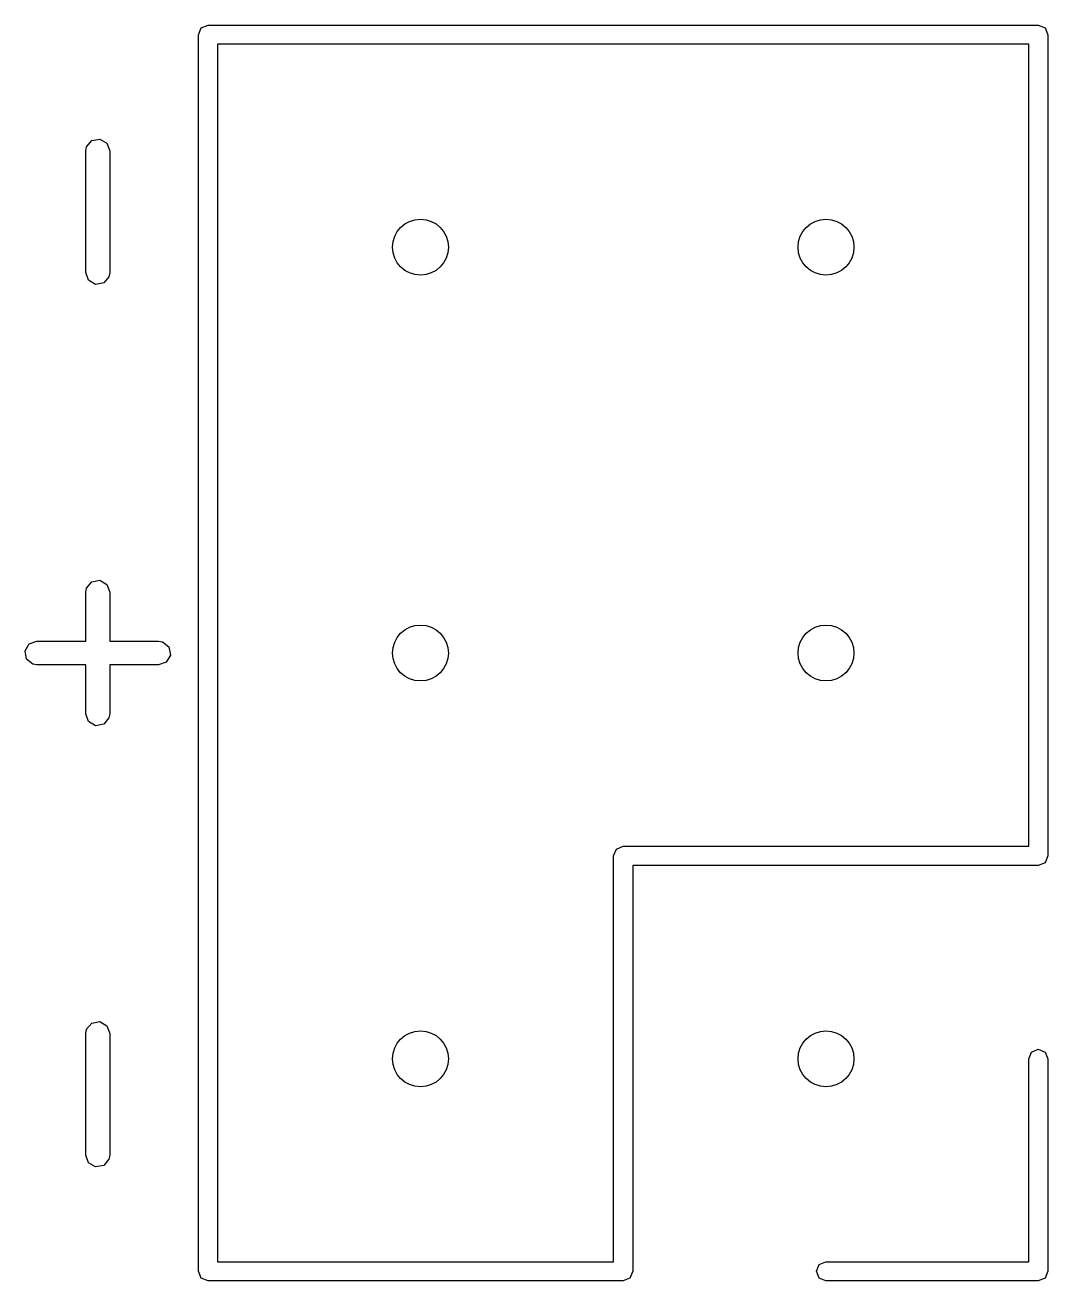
# Model space of a CAD drawing. Extents: x 0.22 to 1.79, y 0.29 to 2.17.
# Drawn here: x 0.2198 to 0.472, y 1.5065 to 1.8159 of the extents above; entities that cross this region are included whole.
import ezdxf

# ---------------------------------------------------------------- set-up
doc = ezdxf.new("R2010")
doc.units = 0
doc.header["$MEASUREMENT"] = 0
doc.layers.add('BLACK', color=7, linetype='CONTINUOUS')

msp = doc.modelspace()

# ---------------------------------------------------------------- linework, layer by layer
at = {"layer": 'BLACK', "linetype": 'CONTINUOUS'}
for p, q in [((0.262598, 1.81358), (0.26329, 1.81525)), ((0.262598, 1.50886), (0.262598, 1.81358)), ((0.26329, 1.81525), (0.264961, 1.81594)), ((0.264961, 1.81594), (0.469685, 1.81594)), ((0.469685, 1.81594), (0.471355, 1.81525)), ((0.471355, 1.81525), (0.472047, 1.81358)), ((0.472047, 1.81358), (0.472047, 1.61122)), ((0.267323, 1.81122), (0.267323, 1.51122)), ((0.467323, 1.81122), (0.267323, 1.81122)), ((0.467323, 1.61358), (0.467323, 1.81122)), ((0.234798, 1.78496), (0.234976, 1.78596)), ((0.234976, 1.78596), (0.236274, 1.78751)), ((0.236274, 1.78751), (0.238263, 1.78786)), ((0.238263, 1.78786), (0.240013, 1.78685)), ((0.240013, 1.78685), (0.240703, 1.78496)), ((0.234798, 1.75496), (0.234798, 1.78496)), ((0.240703, 1.78496), (0.240703, 1.75496)), ((0.235489, 1.75306), (0.234798, 1.75496)), ((0.240703, 1.75496), (0.240525, 1.75395)), ((0.237238, 1.75205), (0.235489, 1.75306)), ((0.239227, 1.7524), (0.237238, 1.75205)), ((0.240525, 1.75395), (0.239227, 1.7524)), ((0.234798, 1.67622), (0.234976, 1.67723)), ((0.234976, 1.67723), (0.236274, 1.67878)), ((0.236274, 1.67878), (0.238263, 1.67913)), ((0.238263, 1.67913), (0.240013, 1.67812)), ((0.240013, 1.67812), (0.240703, 1.67622)), ((0.234798, 1.66417), (0.234798, 1.67622)), ((0.240703, 1.67622), (0.240703, 1.66417)), ((0.219845, 1.66173), (0.220855, 1.66348)), ((0.220195, 1.65974), (0.219845, 1.66173)), ((0.220855, 1.66348), (0.222753, 1.66417)), ((0.222753, 1.66417), (0.234798, 1.66417)), ((0.240703, 1.66417), (0.252749, 1.66417)), ((0.252749, 1.66417), (0.253759, 1.664)), ((0.253759, 1.664), (0.255306, 1.6627)), ((0.255306, 1.6627), (0.255657, 1.66071)), ((0.221743, 1.65845), (0.220195, 1.65974)), ((0.254647, 1.65896), (0.252749, 1.65827)), ((0.255657, 1.66071), (0.254647, 1.65896)), ((0.222753, 1.65827), (0.221743, 1.65845)), ((0.234798, 1.65827), (0.222753, 1.65827)), ((0.234798, 1.64622), (0.234798, 1.65827)), ((0.252749, 1.65827), (0.240703, 1.65827)), ((0.240703, 1.65827), (0.240703, 1.64622)), ((0.235489, 1.64432), (0.234798, 1.64622)), ((0.237238, 1.64331), (0.235489, 1.64432)), ((0.239227, 1.64367), (0.237238, 1.64331)), ((0.240525, 1.64521), (0.239227, 1.64367)), ((0.240703, 1.64622), (0.240525, 1.64521)), ((0.364961, 1.61122), (0.365653, 1.61289)), ((0.365653, 1.61289), (0.367323, 1.61358)), ((0.367323, 1.61358), (0.467323, 1.61358)), ((0.364961, 1.51122), (0.364961, 1.61122)), ((0.471355, 1.60955), (0.469685, 1.60886)), ((0.472047, 1.61122), (0.471355, 1.60955)), ((0.469685, 1.60886), (0.369685, 1.60886)), ((0.369685, 1.60886), (0.369685, 1.50886)), ((0.234976, 1.56849), (0.236274, 1.57004)), ((0.236274, 1.57004), (0.238263, 1.57039)), ((0.238263, 1.57039), (0.240013, 1.56938)), ((0.240013, 1.56938), (0.240703, 1.56748)), ((0.234798, 1.56748), (0.234976, 1.56849)), ((0.234798, 1.53749), (0.234798, 1.56748)), ((0.240703, 1.56748), (0.240703, 1.53749)), ((0.467323, 1.56122), (0.468015, 1.56289)), ((0.468015, 1.56289), (0.469685, 1.56358)), ((0.469685, 1.56358), (0.471355, 1.56289)), ((0.471355, 1.56289), (0.472047, 1.56122)), ((0.467323, 1.51122), (0.467323, 1.56122)), ((0.472047, 1.56122), (0.472047, 1.50886)), ((0.235489, 1.53559), (0.234798, 1.53749)), ((0.237238, 1.53458), (0.235489, 1.53559)), ((0.239227, 1.53493), (0.237238, 1.53458)), ((0.240525, 1.53648), (0.239227, 1.53493)), ((0.240703, 1.53749), (0.240525, 1.53648)), ((0.267323, 1.51122), (0.364961, 1.51122)), ((0.414961, 1.50886), (0.415653, 1.51053)), ((0.415653, 1.51053), (0.417323, 1.51122)), ((0.417323, 1.51122), (0.467323, 1.51122)), ((0.26329, 1.50719), (0.262598, 1.50886)), ((0.262598, 1.50886), (0.262598, 1.50886)), ((0.264961, 1.5065), (0.26329, 1.50719)), ((0.368993, 1.50719), (0.367323, 1.5065)), ((0.369685, 1.50886), (0.368993, 1.50719)), ((0.415653, 1.50719), (0.414961, 1.50886)), ((0.417323, 1.5065), (0.415653, 1.50719)), ((0.471355, 1.50719), (0.469685, 1.5065)), ((0.472047, 1.50886), (0.471355, 1.50719)), ((0.367323, 1.5065), (0.264961, 1.5065)), ((0.469685, 1.5065), (0.417323, 1.5065))]:
    msp.add_line(p, q, dxfattribs=at)
at = {"layer": 'BLACK'}
for centre in [(0.317323, 1.76122), (0.417323, 1.76122), (0.317323, 1.66122), (0.417323, 1.66122), (0.317323, 1.56122), (0.417323, 1.56122)]:
    msp.add_circle(centre, 0.00689, dxfattribs=at)

doc.saveas('drawing.dxf')
